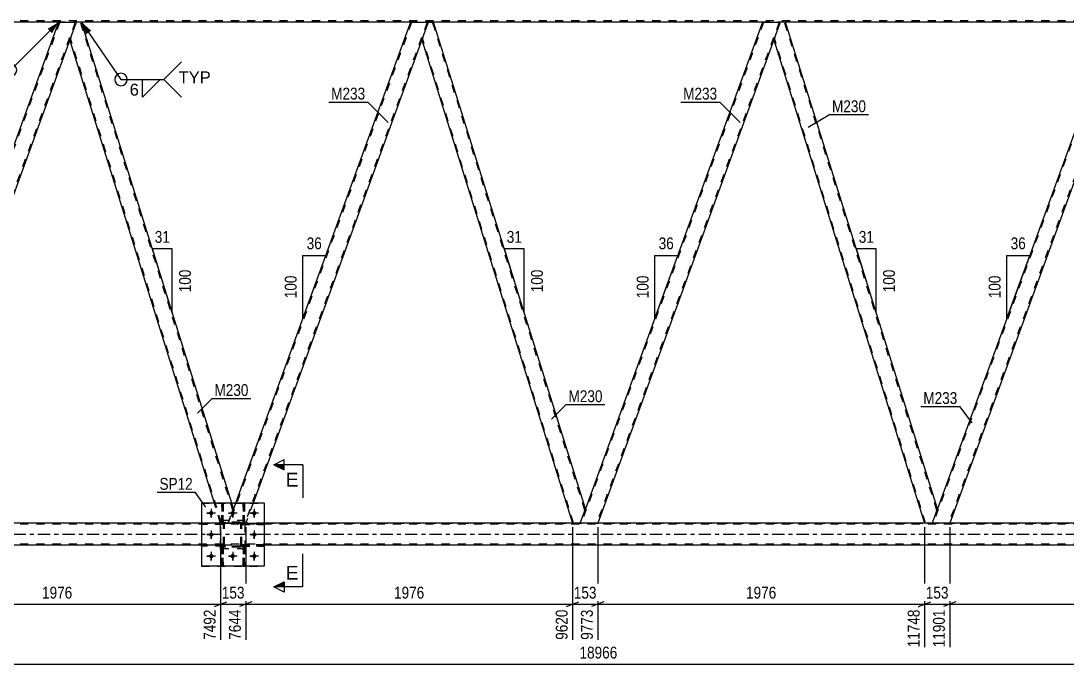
# Model space of a CAD drawing. Header units: millimetres. Extents: x 0 to 841, y 0 to 594.
# Drawn here: x 279.2 to 532.2, y 270.1 to 425.8 of the extents above; entities that cross this region are included whole.
import ezdxf

# ---------------------------------------------------------------- set-up
doc = ezdxf.new("R2010")
doc.units = ezdxf.units.MM
doc.linetypes.add('DXK_LINE_DOT2', pattern=[3.9198, 1.9599, -1.9599])
doc.linetypes.add('DXK_LINE_DOT3', pattern=[5.9187, 2.979, -0.9799, 0.9799, -0.9799])
doc.styles.add('Arial', font='ARIAL.TTF', dxfattribs={"height": 0.2})
doc.styles.add('Arial Narrow', font='ARIALN.TTF', dxfattribs={"height": 0.2})

# ---------------------------------------------------------------- blocks, each defined once
blk = doc.blocks.new('Part-404166606-2127 - 2093')
at = {"color": 7, "linetype": 'DXK_LINE_DOT2'}
for p, q in [((288.53, 425.45), (244.41, 304.23)), ((292.27, 425.45), (248.15, 304.23)), ((292.53, 425.45), (290.98, 421.2)), ((245.41, 307.7), (244.15, 304.23)), ((248.41, 304.23), (244.15, 304.23))]:
    blk.add_line(p, q, dxfattribs=at)
at = {"color": 2, "linetype": 'Continuous'}
for p, q in [((288.27, 425.45), (245.41, 307.7)), ((288.27, 425.45), (292.53, 425.45)), ((290.98, 421.2), (248.41, 304.23))]:
    blk.add_line(p, q, dxfattribs=at)
blk = doc.blocks.new('Part-404166606-2137 - 2093')
at = {"color": 7, "linetype": 'DXK_LINE_DOT2'}
for p, q in [((373.66, 425.45), (329.54, 304.23)), ((377.41, 425.45), (333.29, 304.23)), ((377.66, 425.45), (376.11, 421.2)), ((331.04, 309.06), (329.28, 304.23)), ((335.3, 309.06), (333.54, 304.23)), ((333.54, 304.23), (329.28, 304.23))]:
    blk.add_line(p, q, dxfattribs=at)
at = {"color": 2, "linetype": 'Continuous'}
for p, q in [((373.4, 425.45), (331.04, 309.06)), ((373.4, 425.45), (377.66, 425.45)), ((376.11, 421.2), (335.3, 309.06))]:
    blk.add_line(p, q, dxfattribs=at)
blk = doc.blocks.new('Part-404166606-2132 - 2093')
at = {"color": 2, "linetype": 'Continuous'}
for p, q in [((292.53, 425.45), (290.98, 421.2)), ((293.84, 425.45), (292.53, 425.45)), ((330.13, 309.06), (293.84, 425.45)), ((325.94, 309.06), (290.98, 421.2))]:
    blk.add_line(p, q, dxfattribs=at)
at = {"color": 7, "linetype": 'DXK_LINE_DOT2'}
for p, q in [((330.41, 307.33), (293.59, 425.45)), ((327.69, 304.23), (291.12, 421.57)), ((327.44, 304.23), (325.94, 309.06)), ((330.55, 307.7), (330.13, 309.06)), ((329.28, 304.23), (330.55, 307.7)), ((327.44, 304.23), (329.28, 304.23))]:
    blk.add_line(p, q, dxfattribs=at)
blk = doc.blocks.new('Part-404166606-2142 - 2093')
at = {"color": 2, "linetype": 'Continuous'}
for p, q in [((377.66, 425.45), (376.11, 421.2)), ((377.66, 425.45), (378.98, 425.45)), ((415.68, 307.7), (378.98, 425.45)), ((376.11, 421.2), (412.57, 304.23)), ((414.42, 304.23), (415.68, 307.7))]:
    blk.add_line(p, q, dxfattribs=at)
at = {"color": 7, "linetype": 'DXK_LINE_DOT2'}
for p, q in [((415.55, 307.33), (378.73, 425.45)), ((412.82, 304.23), (376.25, 421.57)), ((414.42, 304.23), (412.57, 304.23))]:
    blk.add_line(p, q, dxfattribs=at)
blk = doc.blocks.new('Part-404166606-2211 - 2093')
at = {"color": 7, "linetype": 'DXK_LINE_DOT2'}
for p, q in [((328.19, 303.98), (328.23, 304.16)), ((328.23, 304.16), (328.19, 303.98)), ((328.19, 298.94), (328.19, 303.98)), ((328.43, 303.98), (328.45, 304.07)), ((328.43, 298.94), (328.43, 303.98)), ((328.45, 304.07), (328.5, 304.15)), ((328.49, 304.42), (328.67, 304.46)), ((328.67, 304.46), (328.49, 304.42)), ((328.5, 304.15), (328.58, 304.2)), ((328.58, 304.2), (328.67, 304.22)), ((332.11, 304.46), (328.67, 304.46)), ((328.67, 304.22), (332.11, 304.22)), ((332.11, 304.46), (332.29, 304.42)), ((332.29, 304.42), (332.11, 304.46)), ((332.11, 304.22), (332.2, 304.2)), ((332.2, 304.2), (332.28, 304.15)), ((332.28, 304.15), (332.33, 304.07)), ((332.33, 304.07), (332.35, 303.98)), ((332.35, 298.94), (332.35, 303.98)), ((332.55, 304.16), (332.59, 303.98)), ((332.59, 303.98), (332.55, 304.16)), ((332.59, 298.94), (332.59, 303.98)), ((328.23, 298.75), (328.19, 298.94)), ((328.19, 298.94), (328.23, 298.75)), ((328.45, 298.84), (328.43, 298.94)), ((328.5, 298.77), (328.45, 298.84)), ((328.58, 298.71), (328.5, 298.77)), ((328.67, 298.7), (328.58, 298.71)), ((332.11, 298.7), (328.67, 298.7)), ((332.2, 298.71), (332.11, 298.7)), ((332.28, 298.77), (332.2, 298.71)), ((332.33, 298.84), (332.28, 298.77)), ((332.35, 298.94), (332.33, 298.84)), ((332.59, 298.94), (332.55, 298.75)), ((332.55, 298.75), (332.59, 298.94)), ((328.67, 298.46), (328.49, 298.49)), ((328.49, 298.49), (328.67, 298.46)), ((332.11, 298.46), (328.67, 298.46)), ((332.29, 298.49), (332.11, 298.46)), ((332.11, 298.46), (332.29, 298.49))]:
    blk.add_line(p, q, dxfattribs=at)
at = {"color": 7, "linetype": 'DXK_LINE_DOT3'}
blk.add_line((330.39, 301.46), (330.39, 301.46), dxfattribs=at)
at = {"color": 7, "linetype": 'DXK_LINE_DOT2'}
for centre, start, end in [((328.67, 303.98), 112.5, 157.5), ((328.67, 303.98), 112.5, 157.5), ((332.11, 303.98), 22.5, 67.5), ((332.11, 303.98), 22.5, 67.5), ((328.67, 298.94), 202.5, 247.5), ((328.67, 298.94), 202.5, 247.5), ((332.11, 298.94), 292.5, 337.5), ((332.11, 298.94), 292.5, 337.5)]:
    blk.add_arc(centre, 0.48, start, end, dxfattribs=at)
blk = doc.blocks.new('Part-404166606-2147 - 2093')
at = {"color": 7, "linetype": 'DXK_LINE_DOT2'}
for p, q in [((543.93, 425.45), (499.81, 304.23)), ((547.67, 425.45), (503.55, 304.23)), ((547.93, 425.45), (546.38, 421.2)), ((500.82, 307.7), (499.55, 304.23)), ((503.81, 304.23), (499.55, 304.23))]:
    blk.add_line(p, q, dxfattribs=at)
at = {"color": 2, "linetype": 'Continuous'}
for p, q in [((543.67, 425.45), (500.82, 307.7)), ((543.67, 425.45), (547.93, 425.45)), ((546.38, 421.2), (503.81, 304.23))]:
    blk.add_line(p, q, dxfattribs=at)
blk = doc.blocks.new('Part-404166606-2227 - 2093')
at = {"color": 2, "linetype": 'Continuous'}
for p, q in [((337.99, 309.06), (322.79, 309.06)), ((322.79, 309.06), (322.79, 293.86)), ((337.99, 309.06), (337.99, 293.86)), ((337.99, 293.86), (322.79, 293.86))]:
    blk.add_line(p, q, dxfattribs=at)
blk = doc.blocks.new('Part-404166606-2169 - 2093')
at = {"color": 7, "linetype": 'DXK_LINE_DOT2'}
for p, q in [((328.19, 303.98), (328.23, 304.16)), ((328.23, 304.16), (328.19, 303.98)), ((328.19, 298.94), (328.19, 303.98)), ((328.43, 303.98), (328.45, 304.07)), ((328.43, 298.94), (328.43, 303.98)), ((328.45, 304.07), (328.5, 304.15)), ((328.49, 304.42), (328.67, 304.46)), ((328.67, 304.46), (328.49, 304.42)), ((328.5, 304.15), (328.58, 304.2)), ((328.58, 304.2), (328.67, 304.22)), ((332.11, 304.46), (328.67, 304.46)), ((328.67, 304.22), (332.11, 304.22)), ((332.11, 304.46), (332.29, 304.42)), ((332.29, 304.42), (332.11, 304.46)), ((332.11, 304.22), (332.2, 304.2)), ((332.2, 304.2), (332.28, 304.15)), ((332.28, 304.15), (332.33, 304.07)), ((332.33, 304.07), (332.35, 303.98)), ((332.35, 298.94), (332.35, 303.98)), ((332.55, 304.16), (332.59, 303.98)), ((332.59, 303.98), (332.55, 304.16)), ((332.59, 298.94), (332.59, 303.98)), ((328.23, 298.75), (328.19, 298.94)), ((328.19, 298.94), (328.23, 298.75)), ((328.45, 298.84), (328.43, 298.94)), ((328.5, 298.77), (328.45, 298.84)), ((328.58, 298.71), (328.5, 298.77)), ((328.67, 298.7), (328.58, 298.71)), ((332.11, 298.7), (328.67, 298.7)), ((332.2, 298.71), (332.11, 298.7)), ((332.28, 298.77), (332.2, 298.71)), ((332.33, 298.84), (332.28, 298.77)), ((332.35, 298.94), (332.33, 298.84)), ((332.59, 298.94), (332.55, 298.75)), ((332.55, 298.75), (332.59, 298.94)), ((328.67, 298.46), (328.49, 298.49)), ((328.49, 298.49), (328.67, 298.46)), ((332.11, 298.46), (328.67, 298.46)), ((332.29, 298.49), (332.11, 298.46)), ((332.11, 298.46), (332.29, 298.49))]:
    blk.add_line(p, q, dxfattribs=at)
at = {"color": 7, "linetype": 'DXK_LINE_DOT3'}
blk.add_line((330.39, 301.46), (330.39, 301.46), dxfattribs=at)
at = {"color": 7, "linetype": 'DXK_LINE_DOT2'}
for centre, start, end in [((328.67, 303.98), 112.5, 157.5), ((328.67, 303.98), 112.5, 157.5), ((332.11, 303.98), 22.5, 67.5), ((332.11, 303.98), 22.5, 67.5), ((328.67, 298.94), 202.5, 247.5), ((328.67, 298.94), 202.5, 247.5), ((332.11, 298.94), 292.5, 337.5), ((332.11, 298.94), 292.5, 337.5)]:
    blk.add_arc(centre, 0.48, start, end, dxfattribs=at)
blk = doc.blocks.new('Part-404166606-2197 - 2093')
at = {"color": 7, "linetype": 'DXK_LINE_DOT2'}
for p, q in [((332.94, 293.86), (332.94, 298.69)), ((332.94, 298.69), (333.26, 298.69)), ((333.26, 298.69), (333.26, 293.86)), ((332.94, 298.09), (333.26, 298.09)), ((333.26, 293.86), (332.94, 293.86))]:
    blk.add_line(p, q, dxfattribs=at)
blk = doc.blocks.new('Part-404166606-2200 - 2093')
at = {"color": 7, "linetype": 'DXK_LINE_DOT2'}
for p, q in [((327.74, 293.86), (327.74, 298.69)), ((327.74, 298.69), (328.06, 298.69)), ((328.06, 298.69), (328.06, 293.86)), ((327.74, 298.09), (328.06, 298.09)), ((328.06, 293.86), (327.74, 293.86))]:
    blk.add_line(p, q, dxfattribs=at)
blk = doc.blocks.new('Part-404166606-2332 - 2093')
at = {"color": 7, "linetype": 'DXK_LINE_DOT2'}
for p, q in [((332.94, 304.21), (332.94, 309.06)), ((332.94, 309.06), (333.26, 309.06)), ((333.26, 309.06), (333.26, 304.21)), ((332.94, 304.81), (333.26, 304.81)), ((333.26, 304.21), (332.94, 304.21))]:
    blk.add_line(p, q, dxfattribs=at)
blk = doc.blocks.new('Part-404166606-2209 - 2093')
at = {"color": 7, "linetype": 'DXK_LINE_DOT2'}
for p, q in [((333.39, 304.86), (327.39, 304.86)), ((327.39, 298.06), (327.39, 304.86)), ((333.39, 298.06), (333.39, 304.86)), ((333.39, 298.06), (327.39, 298.06))]:
    blk.add_line(p, q, dxfattribs=at)
blk = doc.blocks.new('Part-404166606-2210 - 2093')
at = {"color": 7, "linetype": 'DXK_LINE_DOT2'}
for p, q in [((333.39, 304.86), (327.39, 304.86)), ((327.39, 298.06), (327.39, 304.86)), ((333.39, 298.06), (333.39, 304.86)), ((333.39, 298.06), (327.39, 298.06))]:
    blk.add_line(p, q, dxfattribs=at)
blk = doc.blocks.new('Part-404166606-2212 - 2093')
at = {"color": 7, "linetype": 'DXK_LINE_DOT2'}
for p, q in [((322.79, 309.06), (337.99, 309.06)), ((322.79, 309.06), (322.79, 293.86)), ((337.99, 309.06), (337.99, 293.86)), ((322.79, 293.86), (337.99, 293.86))]:
    blk.add_line(p, q, dxfattribs=at)
blk = doc.blocks.new('Part-404166606-2248 - 2093')
at = {"color": 7, "linetype": 'DXK_LINE_DOT2'}
for p, q in [((458.79, 425.45), (414.67, 304.23)), ((462.54, 425.45), (418.42, 304.23)), ((462.8, 425.45), (461.25, 421.2)), ((415.68, 307.7), (414.42, 304.23)), ((418.67, 304.23), (414.42, 304.23))]:
    blk.add_line(p, q, dxfattribs=at)
at = {"color": 2, "linetype": 'Continuous'}
for p, q in [((458.54, 425.45), (415.68, 307.7)), ((458.54, 425.45), (462.8, 425.45)), ((461.25, 421.2), (418.67, 304.23))]:
    blk.add_line(p, q, dxfattribs=at)
blk = doc.blocks.new('Part-404166606-2263 - 2093')
at = {"color": 7, "linetype": 'DXK_LINE_DOT2'}
for p, q in [((727.8, 303.99), (64.28, 303.99)), ((322.79, 304.23), (727.8, 304.23)), ((337.99, 304.23), (322.79, 304.23)), ((727.8, 299.19), (64.28, 299.19)), ((337.99, 298.95), (322.79, 298.95))]:
    blk.add_line(p, q, dxfattribs=at)
at = {"color": 2, "linetype": 'Continuous'}
for p, q in [((322.79, 304.23), (167.72, 304.23)), ((578.2, 304.23), (337.99, 304.23)), ((322.79, 298.95), (167.72, 298.95)), ((578.2, 298.95), (337.99, 298.95))]:
    blk.add_line(p, q, dxfattribs=at)
at = {"color": 7, "linetype": 'DXK_LINE_DOT3'}
blk.add_line((64.28, 301.59), (727.8, 301.59), dxfattribs=at)
blk = doc.blocks.new('Part-404166606-2299 - 2093')
at = {"color": 2, "linetype": 'Continuous'}
for p, q in [((462.8, 425.45), (461.25, 421.2)), ((464.11, 425.45), (462.8, 425.45)), ((500.82, 307.7), (464.11, 425.45)), ((461.25, 421.2), (497.71, 304.23)), ((500.54, 306.96), (499.55, 304.23)), ((500.82, 307.7), (500.54, 306.96))]:
    blk.add_line(p, q, dxfattribs=at)
at = {"color": 7, "linetype": 'DXK_LINE_DOT2'}
for p, q in [((500.68, 307.33), (463.86, 425.45)), ((497.96, 304.23), (461.38, 421.57)), ((500.8, 307.65), (500.54, 306.96)), ((499.55, 304.23), (497.71, 304.23))]:
    blk.add_line(p, q, dxfattribs=at)
blk = doc.blocks.new('Part-404166606-2316 - 2093')
at = {"color": 7, "linetype": 'DXK_LINE_DOT2'}
for p, q in [((328.19, 304.22), (322.79, 304.22)), ((322.79, 303.9), (322.79, 304.22)), ((328.19, 303.9), (322.79, 303.9)), ((327.59, 303.9), (327.59, 304.22)), ((328.19, 304.22), (328.19, 303.9))]:
    blk.add_line(p, q, dxfattribs=at)
blk = doc.blocks.new('Part-404166606-2319 - 2093')
at = {"color": 7, "linetype": 'DXK_LINE_DOT2'}
for p, q in [((332.59, 298.7), (332.59, 299.02)), ((332.59, 299.02), (337.99, 299.02)), ((337.99, 298.7), (332.59, 298.7)), ((333.19, 298.7), (333.19, 299.02)), ((337.99, 299.02), (337.99, 298.7))]:
    blk.add_line(p, q, dxfattribs=at)
blk = doc.blocks.new('Bolt-404166606-2324 - 2093')
at = {"color": 1, "linetype": 'Continuous'}
for p, q in [((324.15, 306.66), (324.84, 306.66)), ((325.19, 307.7), (325.19, 307)), ((325.19, 305.62), (325.19, 306.31)), ((326.23, 306.66), (325.54, 306.66)), ((329.35, 306.66), (330.04, 306.66)), ((330.39, 307.7), (330.39, 307)), ((330.39, 305.62), (330.39, 306.31)), ((331.43, 306.66), (330.74, 306.66)), ((334.55, 306.66), (335.24, 306.66)), ((335.59, 307.7), (335.59, 307)), ((335.59, 305.62), (335.59, 306.31)), ((336.63, 306.66), (335.94, 306.66)), ((324.15, 301.46), (324.84, 301.46)), ((325.19, 302.5), (325.19, 301.8)), ((325.19, 300.42), (325.19, 301.11)), ((326.23, 301.46), (325.54, 301.46)), ((334.55, 301.46), (335.24, 301.46)), ((335.59, 302.5), (335.59, 301.8)), ((335.59, 300.42), (335.59, 301.11)), ((336.63, 301.46), (335.94, 301.46)), ((324.15, 296.26), (324.84, 296.26)), ((325.19, 297.3), (325.19, 296.6)), ((326.23, 296.26), (325.54, 296.26)), ((329.35, 296.26), (330.04, 296.26)), ((330.39, 297.3), (330.39, 296.6)), ((331.43, 296.26), (330.74, 296.26)), ((334.55, 296.26), (335.24, 296.26)), ((335.59, 297.3), (335.59, 296.6)), ((336.63, 296.26), (335.94, 296.26)), ((325.19, 295.22), (325.19, 295.91)), ((330.39, 295.22), (330.39, 295.91)), ((335.59, 295.22), (335.59, 295.91))]:
    blk.add_line(p, q, dxfattribs=at)
blk = doc.blocks.new('Bolt-404166606-2325 - 2093')
at = {"linetype": 'Continuous'}
for points in [[(325.71, 306.66, -1), (324.67, 306.66, -1)], [(330.91, 306.66, -1), (329.87, 306.66, -1)], [(336.11, 306.66, -1), (335.07, 306.66, -1)], [(325.71, 301.46, -1), (324.67, 301.46, -1)], [(336.11, 301.46, -1), (335.07, 301.46, -1)], [(325.71, 296.26, -1), (324.67, 296.26, -1)], [(330.91, 296.26, -1), (329.87, 296.26, -1)], [(336.11, 296.26, -1), (335.07, 296.26, -1)]]:
    blk.add_hatch(color=1, dxfattribs=at).paths.add_polyline_path(points)
at = {"color": 1, "linetype": 'Continuous'}
for p, q in [((326.23, 306.66), (324.15, 306.66)), ((325.19, 307.7), (325.19, 305.62)), ((331.43, 306.66), (329.35, 306.66)), ((330.39, 307.7), (330.39, 305.62)), ((336.63, 306.66), (334.55, 306.66)), ((335.59, 307.7), (335.59, 305.62)), ((326.23, 301.46), (324.15, 301.46)), ((325.19, 302.5), (325.19, 300.42)), ((336.63, 301.46), (334.55, 301.46)), ((335.59, 302.5), (335.59, 300.42)), ((326.23, 296.26), (324.15, 296.26)), ((325.19, 297.3), (325.19, 295.22)), ((331.43, 296.26), (329.35, 296.26)), ((330.39, 297.3), (330.39, 295.22)), ((336.63, 296.26), (334.55, 296.26)), ((335.59, 297.3), (335.59, 295.22))]:
    blk.add_line(p, q, dxfattribs=at)
blk = doc.blocks.new('Part-404166606-2335 - 2093')
at = {"color": 7, "linetype": 'DXK_LINE_DOT2'}
for p, q in [((332.59, 303.9), (332.59, 304.22)), ((332.59, 304.22), (337.99, 304.22)), ((337.99, 303.9), (332.59, 303.9)), ((333.19, 303.9), (333.19, 304.22)), ((337.99, 304.22), (337.99, 303.9))]:
    blk.add_line(p, q, dxfattribs=at)
blk = doc.blocks.new('Part-404166606-2338 - 2093')
at = {"color": 7, "linetype": 'DXK_LINE_DOT2'}
for p, q in [((327.74, 304.21), (327.74, 309.06)), ((327.74, 309.06), (328.06, 309.06)), ((328.06, 309.06), (328.06, 304.21)), ((327.74, 304.81), (328.06, 304.81)), ((328.06, 304.21), (327.74, 304.21))]:
    blk.add_line(p, q, dxfattribs=at)
blk = doc.blocks.new('Part-404166606-2339 - 2093')
at = {"color": 7, "linetype": 'DXK_LINE_DOT2'}
for p, q in [((328.19, 299.02), (322.79, 299.02)), ((322.79, 299.02), (322.79, 298.7)), ((328.19, 298.7), (322.79, 298.7)), ((327.59, 298.7), (327.59, 299.02)), ((328.19, 298.7), (328.19, 299.02))]:
    blk.add_line(p, q, dxfattribs=at)
blk = doc.blocks.new('Part-404166606-2342 - 2093')
at = {"color": 7, "linetype": 'DXK_LINE_DOT2'}
for p, q in [((328.19, 304.22), (322.79, 304.22)), ((322.79, 304.22), (322.79, 303.9)), ((328.19, 303.9), (322.79, 303.9)), ((327.59, 303.9), (327.59, 304.22)), ((328.19, 303.9), (328.19, 304.22))]:
    blk.add_line(p, q, dxfattribs=at)
blk = doc.blocks.new('Part-404166606-2345 - 2093')
at = {"color": 7, "linetype": 'DXK_LINE_DOT2'}
for p, q in [((337.99, 299.02), (332.59, 299.02)), ((332.59, 299.02), (332.59, 298.7)), ((332.59, 298.7), (337.99, 298.7)), ((333.19, 298.7), (333.19, 299.02)), ((337.99, 298.7), (337.99, 299.02))]:
    blk.add_line(p, q, dxfattribs=at)
blk = doc.blocks.new('Part-404166606-2361 - 2093')
at = {"color": 7, "linetype": 'DXK_LINE_DOT2'}
for p, q in [((727.8, 425.77), (86.54, 425.77)), ((293.84, 425.45), (288.27, 425.45)), ((378.98, 425.45), (373.4, 425.45)), ((464.11, 425.45), (458.54, 425.45))]:
    blk.add_line(p, q, dxfattribs=at)
at = {"color": 2, "linetype": 'Continuous'}
for p, q in [((288.27, 425.45), (208.75, 425.45)), ((373.4, 425.45), (293.84, 425.45)), ((458.54, 425.45), (378.98, 425.45)), ((543.67, 425.45), (464.11, 425.45))]:
    blk.add_line(p, q, dxfattribs=at)
blk = doc.blocks.new('Part-404166606-2374 - 2093')
at = {"color": 7, "linetype": 'DXK_LINE_DOT2'}
for p, q in [((337.99, 304.22), (332.59, 304.22)), ((332.59, 304.22), (332.59, 303.9)), ((332.59, 303.9), (337.99, 303.9)), ((333.19, 303.9), (333.19, 304.22)), ((337.99, 303.9), (337.99, 304.22))]:
    blk.add_line(p, q, dxfattribs=at)
blk = doc.blocks.new('Part-404166606-2377 - 2093')
at = {"color": 7, "linetype": 'DXK_LINE_DOT2'}
for p, q in [((333.26, 298.69), (332.94, 298.69)), ((332.94, 298.69), (332.94, 293.86)), ((333.26, 293.86), (333.26, 298.69)), ((332.94, 298.09), (333.26, 298.09)), ((332.94, 293.86), (333.26, 293.86))]:
    blk.add_line(p, q, dxfattribs=at)
blk = doc.blocks.new('Part-404166606-2380 - 2093')
at = {"color": 7, "linetype": 'DXK_LINE_DOT2'}
for p, q in [((328.06, 298.69), (327.74, 298.69)), ((327.74, 298.69), (327.74, 293.86)), ((328.06, 293.86), (328.06, 298.69)), ((327.74, 298.09), (328.06, 298.09)), ((327.74, 293.86), (328.06, 293.86))]:
    blk.add_line(p, q, dxfattribs=at)
blk = doc.blocks.new('Part-404166606-2383 - 2093')
at = {"color": 2, "linetype": 'Continuous'}
blk.add_line((333.26, 309.06), (332.94, 309.06), dxfattribs=at)
at = {"color": 7, "linetype": 'DXK_LINE_DOT2'}
for p, q in [((332.94, 309.06), (332.94, 304.21)), ((333.26, 304.21), (333.26, 309.06)), ((332.94, 304.81), (333.26, 304.81)), ((332.94, 304.21), (333.26, 304.21))]:
    blk.add_line(p, q, dxfattribs=at)
blk = doc.blocks.new('Part-404166606-2386 - 2093')
at = {"color": 2, "linetype": 'Continuous'}
blk.add_line((328.06, 309.06), (327.74, 309.06), dxfattribs=at)
at = {"color": 7, "linetype": 'DXK_LINE_DOT2'}
for p, q in [((327.74, 309.06), (327.74, 304.21)), ((328.06, 304.21), (328.06, 309.06)), ((327.74, 304.81), (328.06, 304.81)), ((327.74, 304.21), (328.06, 304.21))]:
    blk.add_line(p, q, dxfattribs=at)
blk = doc.blocks.new('Part-404166606-2389 - 2093')
at = {"color": 7, "linetype": 'DXK_LINE_DOT2'}
for p, q in [((328.19, 299.02), (322.79, 299.02)), ((322.79, 298.7), (322.79, 299.02)), ((328.19, 298.7), (322.79, 298.7)), ((327.59, 298.7), (327.59, 299.02)), ((328.19, 299.02), (328.19, 298.7))]:
    blk.add_line(p, q, dxfattribs=at)
blk = doc.blocks.new('StraightDimension-404166606-18749 - 2093')
at = {"color": 7, "linetype": 'Continuous'}
for p, q in [((418.67, 303.23), (418.67, 276.02)), ((497.71, 303.23), (497.71, 274.2)), ((420.17, 285.24), (417.17, 284.04)), ((418.67, 284.64), (497.71, 284.64)), ((496.21, 284.04), (499.21, 285.24))]:
    blk.add_line(p, q, dxfattribs=at)
at = {"color": 0}
blk.add_wipeout([(462.45, 285.39), (462.45, 289.59), (453.94, 289.59), (453.94, 285.39)], dxfattribs=at)
at = {"color": 0, "linetype": 'Continuous'}
blk.add_wipeout([(497.11, 283.94), (492.91, 283.94), (492.91, 273.6), (497.11, 273.6)], dxfattribs=at)
at = {"color": 3, "style": 'Arial Narrow'}
blk.add_text('1976', height=2.863, dxfattribs=at).set_placement((454.54, 285.99))
at = {"color": 3, "linetype": 'Continuous', "style": 'Arial Narrow'}
blk.add_text('11748', height=2.863, rotation=90.0002, dxfattribs=at).set_placement((496.51, 274.2))
blk = doc.blocks.new('StraightDimension-404166606-2428 - 2093')
at = {"color": 7, "linetype": 'Continuous'}
blk.add_line((53.42, 270.14), (784.23, 270.14), dxfattribs=at)
at = {"color": 0}
blk.add_wipeout([(424, 270.89), (424, 275.09), (413.66, 275.09), (413.66, 270.89)], dxfattribs=at)
at = {"color": 3, "style": 'Arial Narrow'}
blk.add_text('18966', height=2.863, dxfattribs=at).set_placement((414.26, 271.49))
blk = doc.blocks.new('StraightDimension-404166606-18747 - 2093')
at = {"color": 7, "linetype": 'Continuous'}
for p, q in [((503.81, 303.23), (503.81, 274.2)), ((582.84, 303.23), (582.84, 274.2)), ((505.31, 285.24), (502.31, 284.04)), ((503.81, 284.64), (582.84, 284.64)), ((581.34, 284.04), (584.34, 285.24))]:
    blk.add_line(p, q, dxfattribs=at)
at = {"color": 0}
blk.add_wipeout([(547.58, 285.39), (547.58, 289.59), (539.07, 289.59), (539.07, 285.39)], dxfattribs=at)
at = {"color": 0, "linetype": 'Continuous'}
blk.add_wipeout([(582.24, 283.94), (578.04, 283.94), (578.04, 273.6), (582.24, 273.6)], dxfattribs=at)
at = {"color": 3, "style": 'Arial Narrow'}
blk.add_text('1976', height=2.863, dxfattribs=at).set_placement((539.67, 285.99))
at = {"color": 3, "linetype": 'Continuous', "style": 'Arial Narrow'}
blk.add_text('13877', height=2.863, rotation=90.0002, dxfattribs=at).set_placement((581.64, 274.2))
blk = doc.blocks.new('AngleDimension-404166606-37258 - 2093')
at = {"color": 7, "linetype": 'Continuous'}
for p, q in [((432.46, 369.02), (438, 369.02)), ((432.46, 353.8), (438, 369.02)), ((432.46, 353.8), (432.46, 369.02)), ((435.02, 360.84), (438, 369.02))]:
    blk.add_line(p, q, dxfattribs=at)
at = {"color": 0}
for points in [[(437.66, 369.92), (437.66, 374.12), (432.8, 374.12), (432.8, 369.92)], [(431.56, 364.76), (427.36, 364.76), (427.36, 358.07), (431.56, 358.07)]]:
    blk.add_wipeout(points, dxfattribs=at)
at = {"color": 3, "style": 'Arial Narrow'}
blk.add_text('36', height=2.863, dxfattribs=at).set_placement((433.4, 370.52))
blk.add_text('100', height=2.863, rotation=90.0002, dxfattribs=at).set_placement((430.96, 358.67))
blk = doc.blocks.new('StraightDimension-404166606-18748 - 2093')
at = {"color": 7, "linetype": 'Continuous'}
for p, q in [((497.71, 303.23), (497.71, 274.2)), ((503.81, 303.23), (503.81, 274.2)), ((496.21, 284.04), (499.21, 285.24)), ((497.71, 284.64), (503.81, 284.64)), ((505.31, 285.24), (502.31, 284.04))]:
    blk.add_line(p, q, dxfattribs=at)
at = {"color": 0}
blk.add_wipeout([(504.1, 285.39), (504.1, 289.59), (497.42, 289.59), (497.42, 285.39)], dxfattribs=at)
at = {"color": 0, "linetype": 'Continuous'}
blk.add_wipeout([(503.21, 283.94), (499.01, 283.94), (499.01, 273.6), (503.21, 273.6)], dxfattribs=at)
at = {"color": 3, "style": 'Arial Narrow'}
blk.add_text('153', height=2.863, dxfattribs=at).set_placement((498.02, 285.99))
at = {"color": 3, "linetype": 'Continuous', "style": 'Arial Narrow'}
blk.add_text('11901', height=2.863, rotation=90.0002, dxfattribs=at).set_placement((502.61, 274.2))
blk = doc.blocks.new('StraightDimension-404166606-18750 - 2093')
at = {"color": 7, "linetype": 'Continuous'}
for p, q in [((412.57, 303.23), (412.57, 276.02)), ((418.67, 303.23), (418.67, 276.02)), ((411.07, 284.04), (414.07, 285.24)), ((412.57, 284.64), (418.67, 284.64)), ((420.17, 285.24), (417.17, 284.04))]:
    blk.add_line(p, q, dxfattribs=at)
at = {"color": 0}
blk.add_wipeout([(418.97, 285.39), (418.97, 289.59), (412.28, 289.59), (412.28, 285.39)], dxfattribs=at)
at = {"color": 0, "linetype": 'Continuous'}
blk.add_wipeout([(418.07, 283.94), (413.87, 283.94), (413.87, 275.42), (418.07, 275.42)], dxfattribs=at)
at = {"color": 3, "style": 'Arial Narrow'}
blk.add_text('153', height=2.863, dxfattribs=at).set_placement((412.88, 285.99))
at = {"color": 3, "linetype": 'Continuous', "style": 'Arial Narrow'}
blk.add_text('9773', height=2.863, rotation=90.0002, dxfattribs=at).set_placement((417.47, 276.02))
blk = doc.blocks.new('StraightDimension-404166606-18751 - 2093')
at = {"color": 7, "linetype": 'Continuous'}
for p, q in [((333.54, 303.23), (333.54, 276.02)), ((412.57, 303.23), (412.57, 276.02)), ((335.04, 285.24), (332.04, 284.04)), ((333.54, 284.64), (412.57, 284.64)), ((411.07, 284.04), (414.07, 285.24))]:
    blk.add_line(p, q, dxfattribs=at)
at = {"color": 0}
blk.add_wipeout([(377.31, 285.39), (377.31, 289.59), (368.8, 289.59), (368.8, 285.39)], dxfattribs=at)
at = {"color": 0, "linetype": 'Continuous'}
blk.add_wipeout([(411.97, 283.94), (407.77, 283.94), (407.77, 275.42), (411.97, 275.42)], dxfattribs=at)
at = {"color": 3, "style": 'Arial Narrow'}
blk.add_text('1976', height=2.863, dxfattribs=at).set_placement((369.4, 285.99))
at = {"color": 3, "linetype": 'Continuous', "style": 'Arial Narrow'}
blk.add_text('9620', height=2.863, rotation=90.0002, dxfattribs=at).set_placement((411.37, 276.02))
blk = doc.blocks.new('StraightDimension-404166606-18752 - 2093')
at = {"color": 7, "linetype": 'Continuous'}
for p, q in [((327.44, 303.23), (327.44, 276.02)), ((333.54, 303.23), (333.54, 276.02)), ((325.94, 284.04), (328.94, 285.24)), ((327.44, 284.64), (333.54, 284.64)), ((335.04, 285.24), (332.04, 284.04))]:
    blk.add_line(p, q, dxfattribs=at)
at = {"color": 0}
blk.add_wipeout([(333.83, 285.39), (333.83, 289.59), (327.15, 289.59), (327.15, 285.39)], dxfattribs=at)
at = {"color": 0, "linetype": 'Continuous'}
blk.add_wipeout([(332.94, 283.94), (328.74, 283.94), (328.74, 275.42), (332.94, 275.42)], dxfattribs=at)
at = {"color": 3, "style": 'Arial Narrow'}
blk.add_text('153', height=2.863, dxfattribs=at).set_placement((327.75, 285.99))
at = {"color": 3, "linetype": 'Continuous', "style": 'Arial Narrow'}
blk.add_text('7644', height=2.863, rotation=90.0002, dxfattribs=at).set_placement((332.34, 276.02))
blk = doc.blocks.new('StraightDimension-404166606-18753 - 2093')
at = {"color": 7, "linetype": 'Continuous'}
for p, q in [((248.41, 303.23), (248.41, 276.02)), ((327.44, 303.23), (327.44, 276.02)), ((249.91, 285.24), (246.91, 284.04)), ((248.41, 284.64), (327.44, 284.64)), ((325.94, 284.04), (328.94, 285.24))]:
    blk.add_line(p, q, dxfattribs=at)
at = {"color": 0}
blk.add_wipeout([(292.18, 285.39), (292.18, 289.59), (283.67, 289.59), (283.67, 285.39)], dxfattribs=at)
at = {"color": 0, "linetype": 'Continuous'}
blk.add_wipeout([(326.84, 283.94), (322.64, 283.94), (322.64, 275.42), (326.84, 275.42)], dxfattribs=at)
at = {"color": 3, "style": 'Arial Narrow'}
blk.add_text('1976', height=2.863, dxfattribs=at).set_placement((284.27, 285.99))
at = {"color": 3, "linetype": 'Continuous', "style": 'Arial Narrow'}
blk.add_text('7492', height=2.863, rotation=90.0002, dxfattribs=at).set_placement((326.24, 276.02))
blk = doc.blocks.new('AngleDimension-404166606-37228 - 2093')
at = {"color": 7, "linetype": 'Continuous'}
for p, q in [((400.07, 357.79), (396.08, 370.58)), ((400.9, 370.58), (396.08, 370.58)), ((400.9, 355.12), (396.08, 370.58)), ((400.9, 355.12), (400.9, 370.58))]:
    blk.add_line(p, q, dxfattribs=at)
at = {"color": 0}
for points in [[(400.92, 371.48), (400.92, 375.68), (396.06, 375.68), (396.06, 371.48)], [(406, 366.19), (401.8, 366.19), (401.8, 359.51), (406, 359.51)]]:
    blk.add_wipeout(points, dxfattribs=at)
at = {"color": 3, "style": 'Arial Narrow'}
blk.add_text('31', height=2.863, dxfattribs=at).set_placement((396.66, 372.08))
blk.add_text('100', height=2.863, rotation=90.0002, dxfattribs=at).set_placement((405.4, 360.11))
blk = doc.blocks.new('AngleDimension-404166606-37200 - 2093')
at = {"color": 7, "linetype": 'Continuous'}
for p, q in [((314.93, 357.79), (310.95, 370.58)), ((315.77, 370.58), (310.95, 370.58)), ((315.77, 355.12), (310.95, 370.58)), ((315.77, 355.12), (315.77, 370.58))]:
    blk.add_line(p, q, dxfattribs=at)
at = {"color": 0}
for points in [[(315.79, 371.48), (315.79, 375.68), (310.93, 375.68), (310.93, 371.48)], [(320.87, 366.19), (316.67, 366.19), (316.67, 359.51), (320.87, 359.51)]]:
    blk.add_wipeout(points, dxfattribs=at)
at = {"color": 3, "style": 'Arial Narrow'}
blk.add_text('31', height=2.863, dxfattribs=at).set_placement((311.53, 372.08))
blk.add_text('100', height=2.863, rotation=90.0002, dxfattribs=at).set_placement((320.27, 360.11))
blk = doc.blocks.new('AngleDimension-404166606-37230 - 2093')
at = {"color": 7, "linetype": 'Continuous'}
for p, q in [((347.33, 369.02), (352.87, 369.02)), ((347.33, 353.8), (352.87, 369.02)), ((347.33, 353.8), (347.33, 369.02)), ((349.89, 360.84), (352.87, 369.02))]:
    blk.add_line(p, q, dxfattribs=at)
at = {"color": 0}
for points in [[(352.52, 369.92), (352.52, 374.12), (347.67, 374.12), (347.67, 369.92)], [(346.43, 364.76), (342.23, 364.76), (342.23, 358.07), (346.43, 358.07)]]:
    blk.add_wipeout(points, dxfattribs=at)
at = {"color": 3, "style": 'Arial Narrow'}
blk.add_text('36', height=2.863, dxfattribs=at).set_placement((348.27, 370.52))
blk.add_text('100', height=2.863, rotation=90.0002, dxfattribs=at).set_placement((345.83, 358.67))
blk = doc.blocks.new('AngleDimension-404166606-37256 - 2093')
at = {"color": 7, "linetype": 'Continuous'}
for p, q in [((485.2, 357.79), (481.22, 370.58)), ((486.04, 370.58), (481.22, 370.58)), ((486.04, 355.12), (481.22, 370.58)), ((486.04, 355.12), (486.04, 370.58))]:
    blk.add_line(p, q, dxfattribs=at)
at = {"color": 0}
for points in [[(486.05, 371.48), (486.05, 375.68), (481.2, 375.68), (481.2, 371.48)], [(491.14, 366.19), (486.94, 366.19), (486.94, 359.51), (491.14, 359.51)]]:
    blk.add_wipeout(points, dxfattribs=at)
at = {"color": 3, "style": 'Arial Narrow'}
blk.add_text('31', height=2.863, dxfattribs=at).set_placement((481.8, 372.08))
blk.add_text('100', height=2.863, rotation=90.0002, dxfattribs=at).set_placement((490.54, 360.11))
blk = doc.blocks.new('AngleDimension-404166606-37286 - 2093')
at = {"color": 7, "linetype": 'Continuous'}
for p, q in [((517.59, 369.02), (523.14, 369.02)), ((517.59, 353.8), (523.14, 369.02)), ((517.59, 353.8), (517.59, 369.02)), ((520.16, 360.84), (523.14, 369.02))]:
    blk.add_line(p, q, dxfattribs=at)
at = {"color": 0}
for points in [[(522.79, 369.92), (522.79, 374.12), (517.94, 374.12), (517.94, 369.92)], [(516.69, 364.76), (512.49, 364.76), (512.49, 358.07), (516.69, 358.07)]]:
    blk.add_wipeout(points, dxfattribs=at)
at = {"color": 3, "style": 'Arial Narrow'}
blk.add_text('36', height=2.863, dxfattribs=at).set_placement((518.54, 370.52))
blk.add_text('100', height=2.863, rotation=90.0002, dxfattribs=at).set_placement((516.09, 358.67))
blk = doc.blocks.new('Mark-404166606-2223 - 2093')
at = {"color": 0}
blk.add_wipeout([(320.71, 312.31), (320.71, 315.31), (312.67, 315.31), (312.67, 312.31)], dxfattribs=at)
blk.add_wipeout([(320.71, 312.31), (320.71, 315.31), (312.67, 315.31), (312.67, 312.31)], dxfattribs=at)
at = {"color": 30, "linetype": 'Continuous'}
for p in [(312.07, 311.71), (323.84, 308.13)]:
    blk.add_line(p, (321.31, 311.71), dxfattribs=at)
at = {"color": 3, "style": 'Arial Narrow'}
blk.add_text('SP12', height=2.863, dxfattribs=at).set_placement((312.67, 312.31))
blk = doc.blocks.new('WeldMark-404166606-19362 - 2093')
at = {"linetype": 'Continuous'}
blk.add_hatch(color=30, dxfattribs=at).paths.add_polyline_path([(285.61, 423.87), (288.27, 425.45), (286.67, 422.8)])
at = {"color": 30, "linetype": 'Continuous'}
blk.add_line((288.27, 425.45), (276.64, 413.89), dxfattribs=at)
at = {"color": 3, "linetype": 'Continuous'}
for q in [(259.93, 418.18), (259.93, 409.61)]:
    blk.add_line((264.21, 413.89), q, dxfattribs=at)
for start, end in [(90, 270), (270, 90)]:
    blk.add_arc((276.64, 413.89), 1.5, start, end, dxfattribs=at)
at = {"color": 0}
blk.add_wipeout([(268.74, 409.79), (268.74, 413.19), (266.11, 413.19), (266.11, 409.79)], dxfattribs=at)
at = {"color": 30, "linetype": 'Continuous'}
blk.add_line((264.21, 413.89), (276.64, 413.89), dxfattribs=at)
at = {"color": 3, "linetype": 'Continuous'}
for p, q in [((269.39, 413.89), (273.68, 413.89)), ((273.68, 413.89), (269.39, 409.61)), ((269.39, 409.61), (269.39, 413.89))]:
    blk.add_line(p, q, dxfattribs=at)
at = {"color": 3, "style": 'Arial'}
blk.add_text('6', height=2.87, dxfattribs=at).set_placement((266.31, 409.99))
at = {"color": 0, "linetype": 'Continuous'}
blk.add_wipeout([(260.31, 412.99), (260.31, 415.99), (252.54, 415.99), (252.54, 412.99)], dxfattribs=at)
blk.add_wipeout([(260.31, 412.99), (260.31, 415.99), (252.54, 415.99), (252.54, 412.99)], dxfattribs=at)
at = {"color": 3, "linetype": 'Continuous', "style": 'Arial'}
blk.add_text('TYP', height=2.865, dxfattribs=at).set_placement((252.54, 412.99))
blk = doc.blocks.new('SectionMark-404166606-3578 - 2093')
at = {"color": 6, "linetype": 'Continuous'}
for p, q in [((340.32, 318.36), (342.82, 319.61)), ((347.32, 318.36), (340.32, 318.36)), ((347.32, 288.81), (340.32, 288.81)), ((342.82, 287.56), (340.32, 288.81))]:
    blk.add_line(p, q, dxfattribs=at)
at = {"color": 0, "linetype": 'Continuous'}
for points in [[(346.32, 313.11), (346.32, 316.61), (343.21, 316.61), (343.21, 313.11)], [(346.32, 290.56), (346.32, 294.06), (343.21, 294.06), (343.21, 290.56)]]:
    blk.add_wipeout(points, dxfattribs=at)
at = {"linetype": 'Continuous'}
for points in [[(342.82, 318.36), (342.82, 317.11), (340.32, 318.36)], [(342.82, 290.06), (342.82, 288.81), (340.32, 288.81)]]:
    blk.add_hatch(color=6, dxfattribs=at).paths.add_polyline_path(points)
at = {"color": 6, "linetype": 'Continuous'}
for p, q in [((342.82, 317.11), (342.82, 319.61)), ((340.32, 318.36), (342.82, 317.11)), ((347.32, 318.36), (347.32, 310.36)), ((347.32, 288.81), (347.32, 296.81)), ((340.32, 288.81), (342.82, 290.06)), ((342.82, 290.06), (342.82, 287.56))]:
    blk.add_line(p, q, dxfattribs=at)
at = {"color": 3, "linetype": 'Continuous', "style": 'Arial'}
for p in [(343.21, 313.11), (343.21, 290.56)]:
    blk.add_text('E', height=3.34, dxfattribs=at).set_placement(p)
blk = doc.blocks.new('WeldMark-404166606-19375 - 2093')
at = {"linetype": 'Continuous'}
blk.add_hatch(color=30, dxfattribs=at).paths.add_polyline_path([(294.92, 422.55), (293.84, 425.45), (296.16, 423.4)])
at = {"color": 30, "linetype": 'Continuous'}
blk.add_line((293.84, 425.45), (303.36, 411.6), dxfattribs=at)
at = {"color": 3, "linetype": 'Continuous'}
for q in [(317.96, 415.89), (317.96, 407.32)]:
    blk.add_line((313.68, 411.6), q, dxfattribs=at)
blk.add_arc((303.36, 411.6), 1.5, 90, 270, dxfattribs=at)
at = {"color": 0}
blk.add_wipeout([(307.88, 407.5), (307.88, 410.9), (305.26, 410.9), (305.26, 407.5)], dxfattribs=at)
at = {"color": 30, "linetype": 'Continuous'}
blk.add_line((303.36, 411.6), (313.68, 411.6), dxfattribs=at)
at = {"color": 3, "linetype": 'Continuous'}
for p, q in [((308.54, 411.6), (312.82, 411.6)), ((312.82, 411.6), (308.54, 407.32)), ((308.54, 407.32), (308.54, 411.6))]:
    blk.add_line(p, q, dxfattribs=at)
blk.add_arc((303.36, 411.6), 1.5, 270, 90, dxfattribs=at)
at = {"color": 3, "style": 'Arial'}
blk.add_text('6', height=2.87, dxfattribs=at).set_placement((305.46, 407.7))
at = {"color": 0, "linetype": 'Continuous'}
blk.add_wipeout([(325.05, 410.7), (325.05, 413.7), (317.28, 413.7), (317.28, 410.7)], dxfattribs=at)
blk.add_wipeout([(325.05, 410.7), (325.05, 413.7), (317.28, 413.7), (317.28, 410.7)], dxfattribs=at)
at = {"color": 3, "linetype": 'Continuous', "style": 'Arial'}
blk.add_text('TYP', height=2.865, dxfattribs=at).set_placement((317.28, 410.7))
blk = doc.blocks.new('Mark-404166606-36623 - 2093')
at = {"color": 0}
blk.add_wipeout([(362.42, 406.75), (362.42, 409.75), (354.2, 409.75), (354.2, 406.75)], dxfattribs=at)
blk.add_wipeout([(362.42, 406.75), (362.42, 409.75), (354.2, 409.75), (354.2, 406.75)], dxfattribs=at)
at = {"color": 30, "linetype": 'Continuous'}
for p in [(353.6, 406.15), (367.97, 401.2)]:
    blk.add_line(p, (363.02, 406.15), dxfattribs=at)
at = {"color": 3, "style": 'Arial Narrow'}
blk.add_text('M233', height=2.863, dxfattribs=at).set_placement((354.2, 406.75))
blk = doc.blocks.new('Mark-404166606-36626 - 2093')
at = {"color": 0}
blk.add_wipeout([(419.82, 333.52), (419.82, 336.52), (411.6, 336.52), (411.6, 333.52)], dxfattribs=at)
blk.add_wipeout([(419.82, 333.52), (419.82, 336.52), (411.6, 336.52), (411.6, 333.52)], dxfattribs=at)
at = {"color": 30, "linetype": 'Continuous'}
for p, q in [((407.46, 329.38), (411, 332.92)), ((411, 332.92), (420.42, 332.92))]:
    blk.add_line(p, q, dxfattribs=at)
at = {"color": 3, "style": 'Arial Narrow'}
blk.add_text('M230', height=2.863, dxfattribs=at).set_placement((411.6, 333.52))
blk = doc.blocks.new('Mark-404166606-36620 - 2093')
at = {"color": 0}
blk.add_wipeout([(334.2, 335.02), (334.2, 338.02), (325.97, 338.02), (325.97, 335.02)], dxfattribs=at)
blk.add_wipeout([(334.2, 335.02), (334.2, 338.02), (325.97, 338.02), (325.97, 335.02)], dxfattribs=at)
at = {"color": 30, "linetype": 'Continuous'}
for p, q in [((321.84, 330.89), (325.37, 334.42)), ((325.37, 334.42), (334.8, 334.42))]:
    blk.add_line(p, q, dxfattribs=at)
at = {"color": 3, "style": 'Arial Narrow'}
blk.add_text('M230', height=2.863, dxfattribs=at).set_placement((325.97, 335.02))
blk = doc.blocks.new('Mark-404166606-36629 - 2093')
at = {"color": 0}
blk.add_wipeout([(505.63, 333.08), (505.63, 336.08), (497.41, 336.08), (497.41, 333.08)], dxfattribs=at)
blk.add_wipeout([(505.63, 333.08), (505.63, 336.08), (497.41, 336.08), (497.41, 333.08)], dxfattribs=at)
at = {"color": 30, "linetype": 'Continuous'}
for p in [(496.81, 332.48), (509.24, 328.49)]:
    blk.add_line(p, (506.23, 332.48), dxfattribs=at)
at = {"color": 3, "style": 'Arial Narrow'}
blk.add_text('M233', height=2.863, dxfattribs=at).set_placement((497.41, 333.08))
blk = doc.blocks.new('Mark-404166606-36653 - 2093')
at = {"color": 0}
blk.add_wipeout([(447.56, 406.75), (447.56, 409.75), (439.33, 409.75), (439.33, 406.75)], dxfattribs=at)
blk.add_wipeout([(447.56, 406.75), (447.56, 409.75), (439.33, 409.75), (439.33, 406.75)], dxfattribs=at)
at = {"color": 30, "linetype": 'Continuous'}
for p in [(438.73, 406.15), (453.11, 401.2)]:
    blk.add_line(p, (448.16, 406.15), dxfattribs=at)
at = {"color": 3, "style": 'Arial Narrow'}
blk.add_text('M233', height=2.863, dxfattribs=at).set_placement((439.33, 406.75))
blk = doc.blocks.new('Mark-404166606-36656 - 2093')
at = {"color": 0}
blk.add_wipeout([(483.55, 403.69), (483.55, 406.69), (475.33, 406.69), (475.33, 403.69)], dxfattribs=at)
blk.add_wipeout([(483.55, 403.69), (483.55, 406.69), (475.33, 406.69), (475.33, 403.69)], dxfattribs=at)
at = {"color": 30, "linetype": 'Continuous'}
for p, q in [((469.53, 400.09), (474.73, 403.09)), ((474.73, 403.09), (484.15, 403.09))]:
    blk.add_line(p, q, dxfattribs=at)
at = {"color": 3, "style": 'Arial Narrow'}
blk.add_text('M230', height=2.863, dxfattribs=at).set_placement((475.33, 403.69))

msp = doc.modelspace()

# ---------------------------------------------------------------- block references
for name in ['Part-404166606-2361 - 2093', 'Part-404166606-2127 - 2093', 'Part-404166606-2132 - 2093', 'Part-404166606-2137 - 2093', 'Part-404166606-2142 - 2093', 'Part-404166606-2248 - 2093', 'Part-404166606-2299 - 2093', 'Part-404166606-2147 - 2093', 'Part-404166606-2227 - 2093', 'Part-404166606-2212 - 2093', 'Part-404166606-2338 - 2093', 'Part-404166606-2386 - 2093', 'Part-404166606-2332 - 2093', 'Part-404166606-2383 - 2093', 'Bolt-404166606-2324 - 2093', 'Bolt-404166606-2325 - 2093', 'Part-404166606-2263 - 2093', 'Part-404166606-2316 - 2093', 'Part-404166606-2342 - 2093', 'Part-404166606-2209 - 2093', 'Part-404166606-2210 - 2093', 'Part-404166606-2211 - 2093', 'Part-404166606-2169 - 2093', 'Part-404166606-2335 - 2093', 'Part-404166606-2374 - 2093', 'Part-404166606-2339 - 2093', 'Part-404166606-2389 - 2093', 'Part-404166606-2200 - 2093', 'Part-404166606-2380 - 2093', 'Part-404166606-2319 - 2093', 'Part-404166606-2345 - 2093', 'Part-404166606-2197 - 2093', 'Part-404166606-2377 - 2093']:
    msp.add_blockref(name, (0, 0))

# ---------------------------------------------------------------- next in the draw order: block references
msp.add_blockref('StraightDimension-404166606-18749 - 2093', (0, 0))

# ---------------------------------------------------------------- next in the draw order: block references
msp.add_blockref('StraightDimension-404166606-2428 - 2093', (0, 0))

# ---------------------------------------------------------------- next in the draw order: block references
for name in ['WeldMark-404166606-19362 - 2093', 'WeldMark-404166606-19375 - 2093', 'Mark-404166606-36623 - 2093', 'Mark-404166606-36653 - 2093', 'Mark-404166606-36656 - 2093', 'AngleDimension-404166606-37200 - 2093', 'AngleDimension-404166606-37228 - 2093', 'AngleDimension-404166606-37256 - 2093', 'AngleDimension-404166606-37230 - 2093', 'AngleDimension-404166606-37258 - 2093', 'AngleDimension-404166606-37286 - 2093', 'Mark-404166606-36620 - 2093', 'Mark-404166606-36626 - 2093', 'Mark-404166606-36629 - 2093', 'Mark-404166606-2223 - 2093', 'StraightDimension-404166606-18750 - 2093', 'StraightDimension-404166606-18747 - 2093']:
    msp.add_blockref(name, (0, 0))

# ---------------------------------------------------------------- next in the draw order: block references
for name in ['StraightDimension-404166606-18751 - 2093', 'StraightDimension-404166606-18748 - 2093']:
    msp.add_blockref(name, (0, 0))

# ---------------------------------------------------------------- next in the draw order: block references
for name in ['SectionMark-404166606-3578 - 2093', 'StraightDimension-404166606-18752 - 2093']:
    msp.add_blockref(name, (0, 0))

# ---------------------------------------------------------------- next in the draw order: block references
msp.add_blockref('StraightDimension-404166606-18753 - 2093', (0, 0))

doc.saveas('drawing.dxf')
